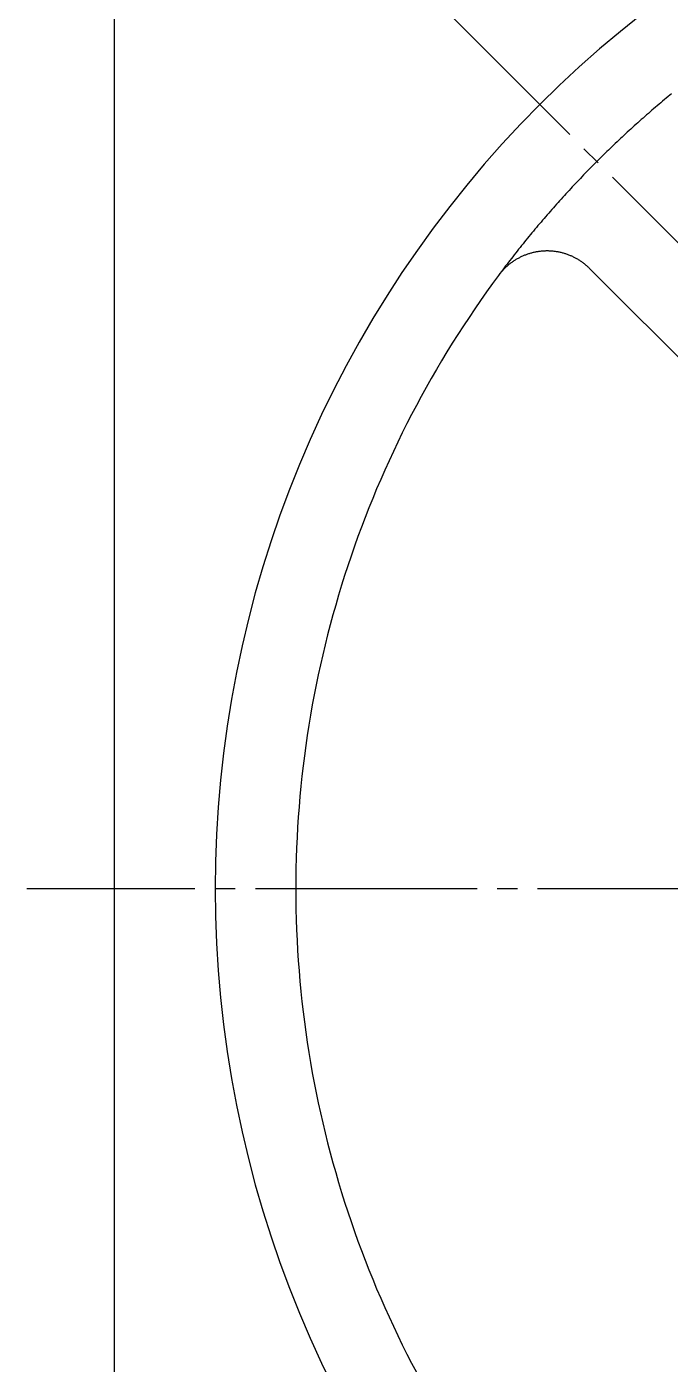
# Model space of a CAD drawing. Extents: x 0 to 707, y 0 to 380.
# Drawn here: x 577.9 to 609.8, y 240.4 to 306.7 of the extents above; entities that cross this region are included whole.
import ezdxf

# ---------------------------------------------------------------- set-up
doc = ezdxf.new("R2010")
doc.units = 0
doc.linetypes.add('DASH_CENTER', pattern=[14, 11, -1, 1, -1])
doc.layers.get('0').update_dxf_attribs({"linetype": 'CONTINUOUS'})

msp = doc.modelspace()

# ---------------------------------------------------------------- linework, layer by layer
at = {"color": 7, "linetype": 'CONTINUOUS'}
for p, q in [((582.259, 209.511), (582.259, 318.341)), ((622.092, 278.437), (605.853, 294.676))]:
    msp.add_line(p, q, dxfattribs=at)
at = {"color": 1, "linetype": 'DASH_CENTER'}
for p, q in [((597.075, 309.111), (627.702, 278.484)), ((642.259, 263.926), (577.909, 263.926))]:
    msp.add_line(p, q, dxfattribs=at)
at = {"color": 7, "linetype": 'CONTINUOUS'}
for points in [[(608.422, 307.285, 0), (607.368, 306.442, 0), (606.335, 305.573, 0), (605.324, 304.679, 0), (604.335, 303.76, 0), (603.368, 302.817, 0), (602.426, 301.851, 0), (601.507, 300.862, 0), (600.613, 299.851, 0), (599.744, 298.818, 0), (598.9, 297.764, 0), (598.083, 296.69, 0), (597.292, 295.596, 0), (596.529, 294.483, 0), (595.792, 293.351, 0), (595.084, 292.202, 0), (594.405, 291.036, 0), (593.754, 289.853, 0), (593.132, 288.655, 0), (592.54, 287.442, 0), (591.978, 286.215, 0), (591.446, 284.974, 0), (590.945, 283.721, 0), (590.474, 282.455, 0), (590.035, 281.179, 0), (589.628, 279.892, 0), (589.252, 278.596, 0), (588.908, 277.29, 0), (588.596, 275.977, 0), (588.316, 274.656, 0), (588.069, 273.329, 0), (587.855, 271.997, 0), (587.673, 270.659, 0), (587.524, 269.317, 0), (587.408, 267.972, 0), (587.326, 266.625, 0), (587.276, 265.276, 0), (587.259, 263.926, 0), (587.276, 262.577, 0), (587.326, 261.228, 0), (587.408, 259.88, 0), (587.524, 258.535, 0), (587.673, 257.194, 0), (587.855, 255.856, 0), (588.069, 254.524, 0), (588.316, 253.196, 0), (588.596, 251.876, 0), (588.908, 250.563, 0), (589.252, 249.257, 0), (589.628, 247.961, 0), (590.035, 246.674, 0), (590.474, 245.397, 0), (590.945, 244.132, 0), (591.446, 242.879, 0), (591.978, 241.638, 0), (592.54, 240.411, 0), (593.132, 239.198, 0)], [(609.911, 303.355, 0), (609.821, 303.281, 0), (609.731, 303.207, 0), (609.642, 303.132, 0), (609.552, 303.058, 0), (609.463, 302.983, 0), (609.374, 302.908, 0), (609.285, 302.832, 0), (609.196, 302.757, 0), (609.107, 302.681, 0), (609.018, 302.605, 0), (608.93, 302.529, 0), (608.842, 302.453, 0), (608.754, 302.376, 0), (608.666, 302.299, 0), (608.578, 302.222, 0), (608.491, 302.145, 0), (608.404, 302.068, 0), (608.316, 301.991, 0), (608.229, 301.913, 0), (608.143, 301.835, 0), (608.056, 301.757, 0), (607.97, 301.678, 0), (607.883, 301.6, 0), (607.797, 301.521, 0), (607.711, 301.442, 0), (607.626, 301.363, 0), (607.54, 301.284, 0), (607.455, 301.204, 0), (607.37, 301.125, 0), (607.285, 301.045, 0), (607.2, 300.965, 0), (607.115, 300.885, 0), (607.031, 300.804, 0), (606.947, 300.723, 0), (606.863, 300.643, 0), (606.779, 300.561, 0), (606.695, 300.48, 0), (606.612, 300.399, 0), (606.528, 300.317, 0), (606.445, 300.235, 0), (606.362, 300.153, 0), (606.279, 300.071, 0), (606.197, 299.989, 0), (606.115, 299.906, 0), (606.032, 299.824, 0), (605.95, 299.741, 0), (605.869, 299.657, 0), (605.787, 299.574, 0), (605.705, 299.491, 0), (605.624, 299.407, 0), (605.543, 299.323, 0), (605.462, 299.239, 0), (605.382, 299.155, 0), (605.301, 299.07, 0), (605.221, 298.986, 0), (605.141, 298.901, 0), (605.061, 298.816, 0), (604.981, 298.731, 0), (604.902, 298.646, 0), (604.823, 298.56, 0), (604.743, 298.474, 0), (604.665, 298.388, 0), (604.586, 298.302, 0), (604.507, 298.216, 0), (604.429, 298.13, 0), (604.351, 298.043, 0), (604.273, 297.956, 0), (604.195, 297.869, 0), (604.118, 297.782, 0), (604.04, 297.695, 0), (603.963, 297.607, 0), (603.886, 297.52, 0), (603.81, 297.432, 0), (603.733, 297.344, 0), (603.657, 297.256, 0), (603.581, 297.167, 0), (603.505, 297.079, 0), (603.429, 296.99, 0), (603.354, 296.901, 0), (603.278, 296.812, 0), (603.203, 296.723, 0), (603.128, 296.634, 0), (603.054, 296.544, 0), (602.979, 296.454, 0), (602.905, 296.364, 0), (602.831, 296.274, 0), (602.757, 296.184, 0), (602.683, 296.094, 0), (602.61, 296.003, 0), (602.536, 295.912, 0), (602.463, 295.821, 0), (602.391, 295.73, 0), (602.318, 295.639, 0), (602.246, 295.548, 0), (602.173, 295.456, 0), (602.101, 295.364, 0), (602.03, 295.272, 0), (601.958, 295.18, 0), (601.887, 295.088, 0), (601.815, 294.996, 0), (601.745, 294.903, 0), (601.674, 294.81, 0), (601.603, 294.717, 0), (601.533, 294.624, 0), (601.463, 294.531, 0), (601.393, 294.438, 0), (601.323, 294.344, 0)], [(605.853, 294.676, 0), (605.824, 294.705, 0), (605.795, 294.732, 0), (605.766, 294.76, 0), (605.736, 294.787, 0), (605.706, 294.814, 0), (605.675, 294.84, 0), (605.644, 294.866, 0), (605.613, 294.891, 0), (605.582, 294.916, 0), (605.55, 294.941, 0), (605.518, 294.965, 0), (605.485, 294.989, 0), (605.452, 295.012, 0), (605.419, 295.035, 0), (605.386, 295.057, 0), (605.352, 295.079, 0), (605.318, 295.101, 0), (605.284, 295.122, 0), (605.249, 295.143, 0), (605.214, 295.163, 0), (605.179, 295.182, 0), (605.144, 295.202, 0), (605.108, 295.22, 0), (605.072, 295.239, 0), (605.036, 295.256, 0), (605, 295.274, 0), (604.963, 295.29, 0), (604.927, 295.307, 0), (604.889, 295.322, 0), (604.852, 295.338, 0), (604.815, 295.352, 0), (604.777, 295.367, 0), (604.739, 295.381, 0), (604.701, 295.394, 0), (604.663, 295.407, 0), (604.625, 295.419, 0), (604.586, 295.431, 0), (604.548, 295.442, 0), (604.509, 295.452, 0), (604.47, 295.463, 0), (604.431, 295.472, 0), (604.392, 295.481, 0), (604.352, 295.49, 0), (604.313, 295.498, 0), (604.273, 295.506, 0), (604.234, 295.513, 0), (604.194, 295.519, 0), (604.154, 295.525, 0), (604.114, 295.53, 0), (604.074, 295.535, 0), (604.034, 295.54, 0), (603.994, 295.543, 0), (603.954, 295.547, 0), (603.914, 295.549, 0), (603.874, 295.552, 0), (603.834, 295.553, 0), (603.793, 295.554, 0), (603.753, 295.555, 0), (603.713, 295.555, 0), (603.673, 295.554, 0), (603.633, 295.553, 0), (603.592, 295.552, 0), (603.552, 295.55, 0), (603.512, 295.547, 0), (603.472, 295.544, 0), (603.432, 295.54, 0), (603.392, 295.536, 0), (603.352, 295.531, 0), (603.312, 295.525, 0), (603.272, 295.52, 0), (603.232, 295.513, 0), (603.193, 295.506, 0), (603.153, 295.499, 0), (603.114, 295.491, 0), (603.074, 295.482, 0), (603.035, 295.473, 0), (602.996, 295.463, 0), (602.957, 295.453, 0), (602.918, 295.443, 0), (602.88, 295.432, 0), (602.841, 295.42, 0), (602.803, 295.408, 0), (602.765, 295.395, 0), (602.727, 295.382, 0), (602.689, 295.368, 0), (602.651, 295.354, 0), (602.614, 295.339, 0), (602.576, 295.324, 0), (602.539, 295.308, 0), (602.503, 295.292, 0), (602.466, 295.275, 0), (602.43, 295.258, 0), (602.394, 295.24, 0), (602.358, 295.222, 0), (602.322, 295.203, 0), (602.287, 295.184, 0), (602.251, 295.165, 0), (602.217, 295.144, 0), (602.182, 295.124, 0), (602.148, 295.103, 0), (602.114, 295.081, 0), (602.08, 295.059, 0), (602.046, 295.037, 0), (602.013, 295.014, 0), (601.98, 294.991, 0), (601.948, 294.967, 0), (601.916, 294.943, 0), (601.884, 294.919, 0), (601.852, 294.894, 0), (601.821, 294.868, 0), (601.79, 294.842, 0), (601.76, 294.816, 0), (601.73, 294.789, 0), (601.7, 294.762, 0), (601.67, 294.735, 0), (601.641, 294.707, 0), (601.613, 294.679, 0), (601.584, 294.65, 0), (601.556, 294.621, 0), (601.529, 294.592, 0), (601.502, 294.562, 0), (601.475, 294.532, 0), (601.449, 294.502, 0), (601.423, 294.471, 0), (601.397, 294.44, 0), (601.372, 294.408, 0), (601.348, 294.376, 0), (601.323, 294.344, 0)], [(601.323, 294.344, 0), (601.022, 293.934, 0), (600.724, 293.521, 0), (600.431, 293.105, 0), (600.141, 292.685, 0), (599.856, 292.263, 0), (599.576, 291.839, 0), (599.299, 291.411, 0), (599.027, 290.981, 0), (598.759, 290.548, 0), (598.495, 290.112, 0), (598.236, 289.674, 0), (597.981, 289.233, 0), (597.73, 288.79, 0), (597.484, 288.344, 0), (597.243, 287.895, 0), (597.006, 287.445, 0), (596.773, 286.992, 0), (596.545, 286.536, 0), (596.322, 286.079, 0), (596.103, 285.619, 0), (595.888, 285.157, 0), (595.679, 284.693, 0), (595.474, 284.227, 0), (595.273, 283.759, 0), (595.078, 283.289, 0), (594.887, 282.816, 0), (594.7, 282.342, 0), (594.519, 281.867, 0), (594.342, 281.389, 0), (594.17, 280.91, 0), (594.003, 280.429, 0), (593.841, 279.946, 0), (593.683, 279.462, 0), (593.53, 278.976, 0), (593.383, 278.489, 0), (593.24, 278, 0), (593.102, 277.51, 0), (592.968, 277.018, 0), (592.84, 276.526, 0), (592.717, 276.031, 0), (592.598, 275.536, 0), (592.485, 275.04, 0), (592.376, 274.542, 0), (592.273, 274.044, 0), (592.174, 273.544, 0), (592.081, 273.043, 0), (591.992, 272.542, 0), (591.909, 272.04, 0), (591.83, 271.536, 0), (591.757, 271.033, 0), (591.688, 270.528, 0), (591.625, 270.023, 0), (591.567, 269.517, 0), (591.513, 269.01, 0), (591.465, 268.503, 0), (591.422, 267.996, 0), (591.384, 267.488, 0), (591.351, 266.98, 0), (591.323, 266.472, 0), (591.3, 265.963, 0), (591.282, 265.454, 0), (591.269, 264.945, 0), (591.262, 264.436, 0), (591.259, 263.926, 0), (591.262, 263.417, 0), (591.269, 262.908, 0), (591.282, 262.399, 0), (591.3, 261.89, 0), (591.323, 261.381, 0), (591.351, 260.873, 0), (591.384, 260.365, 0), (591.422, 259.857, 0), (591.465, 259.349, 0), (591.513, 258.843, 0), (591.567, 258.336, 0), (591.625, 257.83, 0), (591.688, 257.325, 0), (591.757, 256.82, 0), (591.83, 256.316, 0), (591.909, 255.813, 0), (591.992, 255.311, 0), (592.081, 254.809, 0), (592.174, 254.309, 0), (592.273, 253.809, 0), (592.376, 253.311, 0), (592.485, 252.813, 0), (592.598, 252.317, 0), (592.717, 251.821, 0), (592.84, 251.327, 0), (592.968, 250.834, 0), (593.102, 250.343, 0), (593.24, 249.853, 0), (593.383, 249.364, 0), (593.53, 248.877, 0), (593.683, 248.391, 0), (593.841, 247.907, 0), (594.003, 247.424, 0), (594.17, 246.943, 0), (594.342, 246.464, 0), (594.519, 245.986, 0), (594.7, 245.51, 0), (594.887, 245.036, 0), (595.078, 244.564, 0), (595.273, 244.094, 0), (595.474, 243.626, 0), (595.679, 243.16, 0), (595.888, 242.696, 0), (596.103, 242.234, 0), (596.322, 241.774, 0), (596.545, 241.317, 0), (596.773, 240.861, 0), (597.006, 240.408, 0), (597.243, 239.957, 0)]]:
    msp.add_polyline3d(points, dxfattribs=at)

doc.saveas('drawing.dxf')
